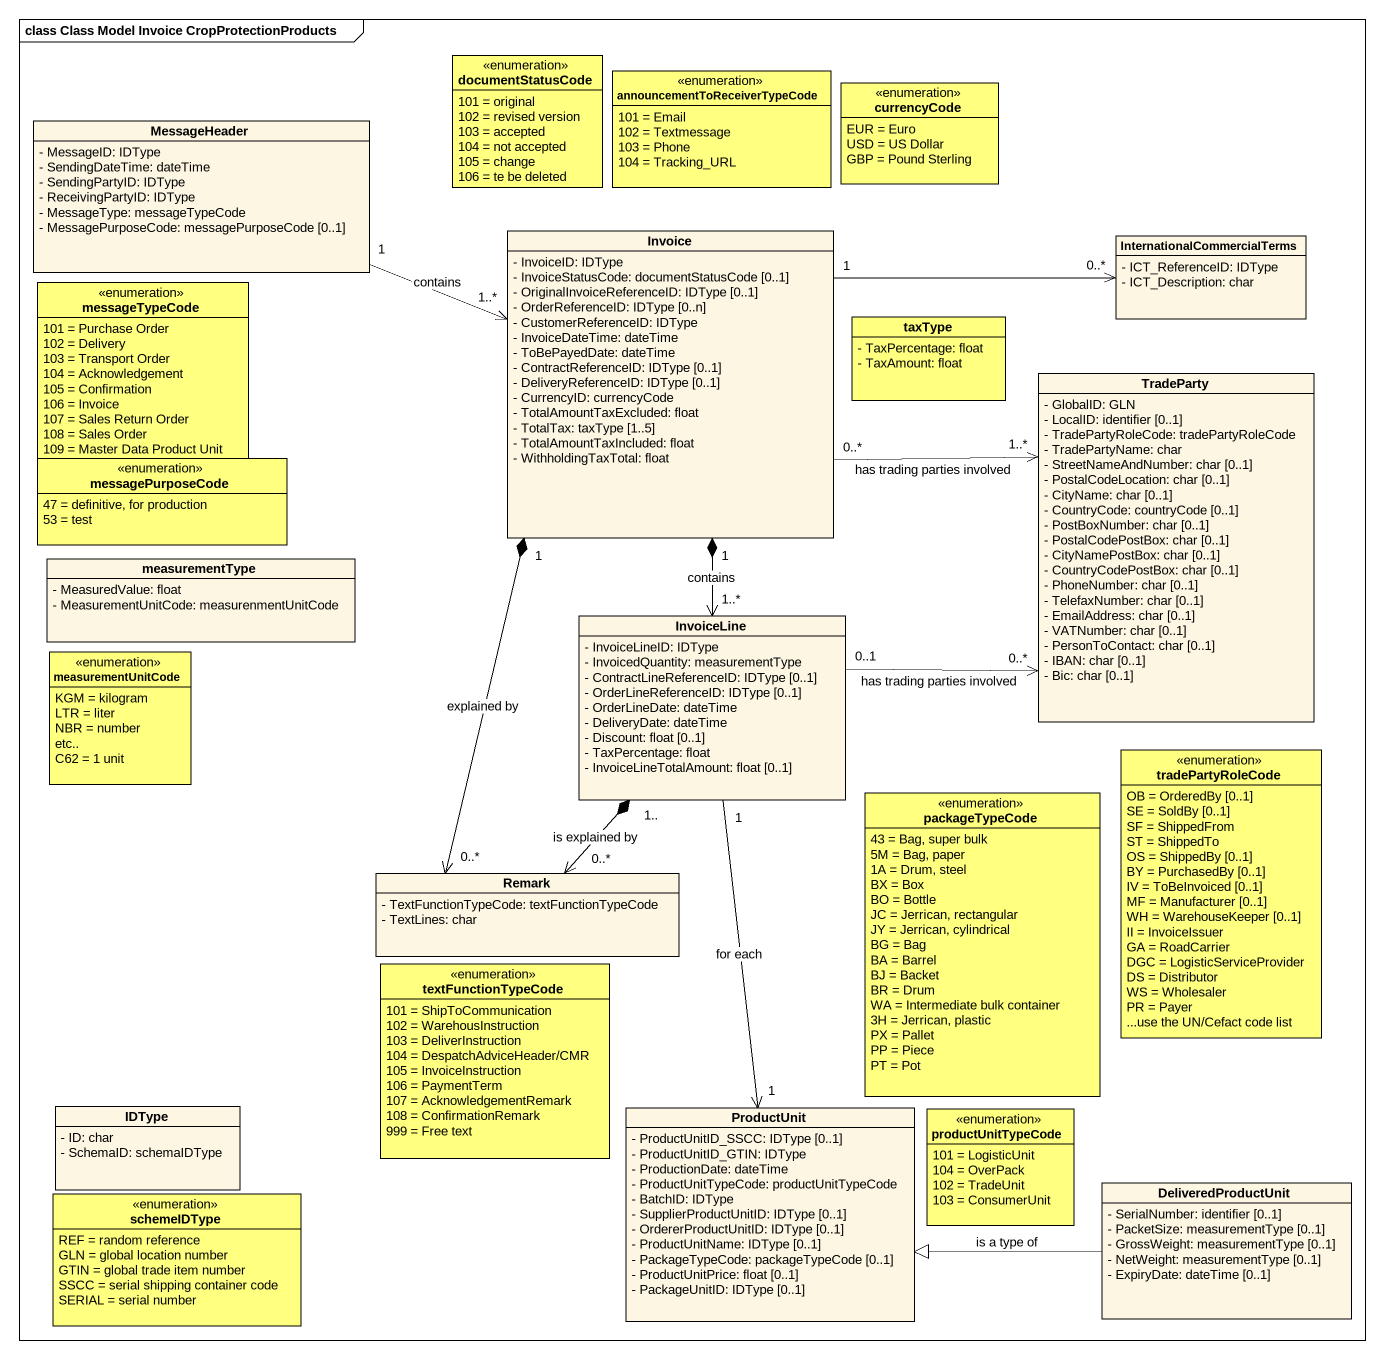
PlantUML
@startuml
mainframe class Class Model Invoice CropProtectionProducts
hide circle
hide empty members
skinparam classAttributeIconSize 0
enum documentStatusCode #FFFF80 {
  101 = original
  102 = revised version
  103 = accepted
  104 = not accepted
  105 = change
  106 = te be deleted
}
enum "announcementToReceiverTypeCode" as announcementToReceiverTypeCo #FFFF80 {
  101 = Email
  102 = Textmessage
  103 = Phone
  104 = Tracking_URL
}
class MessageHeader {
  - MessageID: IDType
  - SendingDateTime: dateTime
  - SendingPartyID: IDType
  - ReceivingPartyID: IDType
  - MessageType: messageTypeCode
  - MessagePurposeCode: messagePurposeCode [0..1]
}
enum currencyCode #FFFF80 {
  EUR = Euro
  USD = US Dollar
  GBP = Pound Sterling
}
class Invoice {
  - InvoiceID: IDType
  - InvoiceStatusCode: documentStatusCode [0..1]
  - OriginalInvoiceReferenceID: IDType [0..1]
  - OrderReferenceID: IDType [0..n]
  - CustomerReferenceID: IDType
  - InvoiceDateTime: dateTime
  - ToBePayedDate: dateTime
  - ContractReferenceID: IDType [0..1]
  - DeliveryReferenceID: IDType [0..1]
  - CurrencyID: currencyCode
  - TotalAmountTaxExcluded: float
  - TotalTax: taxType [1..5]
  - TotalAmountTaxIncluded: float
  - WithholdingTaxTotal: float
}
class InternationalCommercialTerms {
  - ICT_ReferenceID: IDType
  - ICT_Description: char
}
enum messageTypeCode #FFFF80 {
  101 = Purchase Order
  102 = Delivery
  103 = Transport Order
  104 = Acknowledgement
  105 = Confirmation
  106 = Invoice
  107 = Sales Return Order
  108 = Sales Order
  109 = Master Data Product Unit
}
class taxType #FFFF80 {
  - TaxPercentage: float
  - TaxAmount: float
}
class TradeParty {
  - GlobalID: GLN
  - LocalID: identifier [0..1]
  - TradePartyRoleCode: tradePartyRoleCode
  - TradePartyName: char
  - StreetNameAndNumber: char [0..1]
  - PostalCodeLocation: char [0..1]
  - CityName: char [0..1]
  - CountryCode: countryCode [0..1]
  - PostBoxNumber: char [0..1]
  - PostalCodePostBox: char [0..1]
  - CityNamePostBox: char [0..1]
  - CountryCodePostBox: char [0..1]
  - PhoneNumber: char [0..1]
  - TelefaxNumber: char [0..1]
  - EmailAddress: char [0..1]
  - VATNumber: char [0..1]
  - PersonToContact: char [0..1]
  - IBAN: char [0..1]
  - Bic: char [0..1]
}
enum messagePurposeCode #FFFF80 {
  47 = definitive, for production
  53 = test
}
class measurementType {
  - MeasuredValue: float
  - MeasurementUnitCode: measurenmentUnitCode
}
class InvoiceLine {
  - InvoiceLineID: IDType
  - InvoicedQuantity: measurementType
  - ContractLineReferenceID: IDType [0..1]
  - OrderLineReferenceID: IDType [0..1]
  - OrderLineDate: dateTime
  - DeliveryDate: dateTime
  - Discount: float [0..1]
  - TaxPercentage: float
  - InvoiceLineTotalAmount: float [0..1]
}
enum measurementUnitCode #FFFF80 {
  KGM = kilogram
  LTR = liter
  NBR = number
  etc..
  C62 = 1 unit
}
enum tradePartyRoleCode #FFFF80 {
  OB = OrderedBy [0..1]
  SE = SoldBy [0..1]
  SF = ShippedFrom
  ST = ShippedTo
  OS = ShippedBy [0..1]
  BY = PurchasedBy [0..1]
  IV = ToBeInvoiced [0..1]
  MF = Manufacturer [0..1]
  WH = WarehouseKeeper [0..1]
  II = InvoiceIssuer
  GA = RoadCarrier
  DGC = LogisticServiceProvider
  DS = Distributor
  WS = Wholesaler
  PR = Payer
  ~...use the UN/Cefact code list
}
enum packageTypeCode #FFFF80 {
  43 = Bag, super bulk
  5M = Bag, paper
  1A = Drum, steel
  BX = Box
  BO = Bottle
  JC = Jerrican, rectangular
  JY = Jerrican, cylindrical
  BG = Bag
  BA = Barrel
  BJ = Backet
  BR = Drum
  WA = Intermediate bulk container
  3H = Jerrican, plastic
  PX = Pallet
  PP = Piece
  PT = Pot
}
class Remark {
  - TextFunctionTypeCode: textFunctionTypeCode
  - TextLines: char
}
enum textFunctionTypeCode #FFFF80 {
  101 = ShipToCommunication
  102 = WarehousInstruction
  103 = DeliverInstruction
  104 = DespatchAdviceHeader/CMR
  105 = InvoiceInstruction
  106 = PaymentTerm
  107 = AcknowledgementRemark
  108 = ConfirmationRemark
  999 = Free text
}
class IDType {
  - ID: char
  - SchemaID: schemaIDType
}
class ProductUnit {
  - ProductUnitID_SSCC: IDType [0..1]
  - ProductUnitID_GTIN: IDType
  - ProductionDate: dateTime
  - ProductUnitTypeCode: productUnitTypeCode
  - BatchID: IDType
  - SupplierProductUnitID: IDType [0..1]
  - OrdererProductUnitID: IDType [0..1]
  - ProductUnitName: IDType [0..1]
  - PackageTypeCode: packageTypeCode [0..1]
  - ProductUnitPrice: float [0..1]
  - PackageUnitID: IDType [0..1]
}
enum productUnitTypeCode #FFFF80 {
  101 = LogisticUnit
  104 = OverPack
  102 = TradeUnit
  103 = ConsumerUnit
}
enum schemeIDType #FFFF80 {
  REF = random reference
  GLN = global location number
  GTIN = global trade item number
  SSCC = serial shipping container code
  SERIAL = serial number
}
class DeliveredProductUnit {
  - SerialNumber: identifier [0..1]
  - PacketSize: measurementType [0..1]
  - GrossWeight: measurementType [0..1]
  - NetWeight: measurementType [0..1]
  - ExpiryDate: dateTime [0..1]
}
MessageHeader "1" -right-> "1..*" Invoice : contains
Invoice "1" -right-> "0..*" InternationalCommercialTerms
Invoice "0..*" -right-> "1..*" TradeParty : has trading parties involved
Invoice "1" *--> "1..*" InvoiceLine : contains
Invoice "1" *--> "0..*" Remark : explained by
InvoiceLine "0..1" -right-> "0..*" TradeParty : has trading parties involved
InvoiceLine "1.." *--> "0..*" Remark : is explained by
InvoiceLine "1" --> "1" ProductUnit : for each
DeliveredProductUnit -left-|> ProductUnit : is a type of
@enduml
